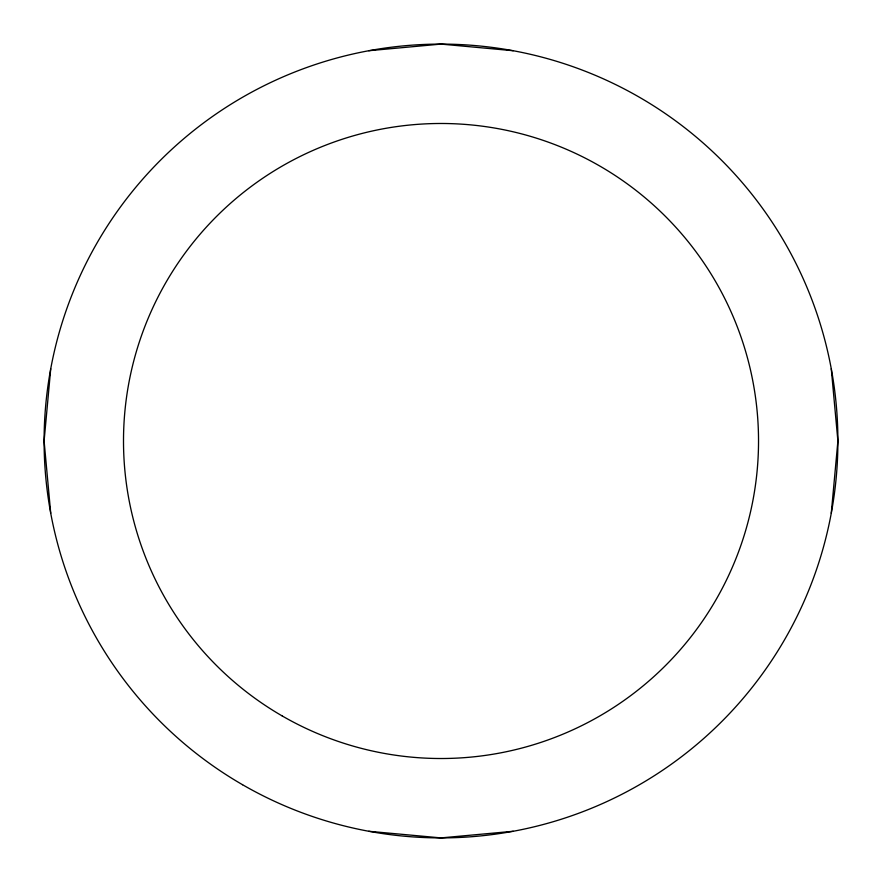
<?xml version="1.0" encoding="UTF-8"?>
<svg xmlns="http://www.w3.org/2000/svg" width="882" height="882" viewBox="0 0 882 882"><rect width="100%" height="100%" fill="white"/><g stroke="black" fill="none" stroke-linecap="round" stroke-linejoin="round"><path stroke-width="1.32" d="M50.726 368.775L44.1 441L50.726 513.225M831.274 513.225L837.9 441L831.274 368.775M368.775 50.726L441 44.1L513.225 50.726M513.225 831.274L441 837.9L368.775 831.274M242.55 784.726A396.9 396.9 0 0 0 837.9 441A396.9 396.9 0 0 0 242.55 97.274A396.9 396.9 0 0 0 242.55 784.726M282.251 715.975A317.52 317.52 0 0 0 758.531 441A317.52 317.52 0 0 0 282.251 166.025A317.52 317.52 0 0 0 282.251 715.975"/></g></svg>
